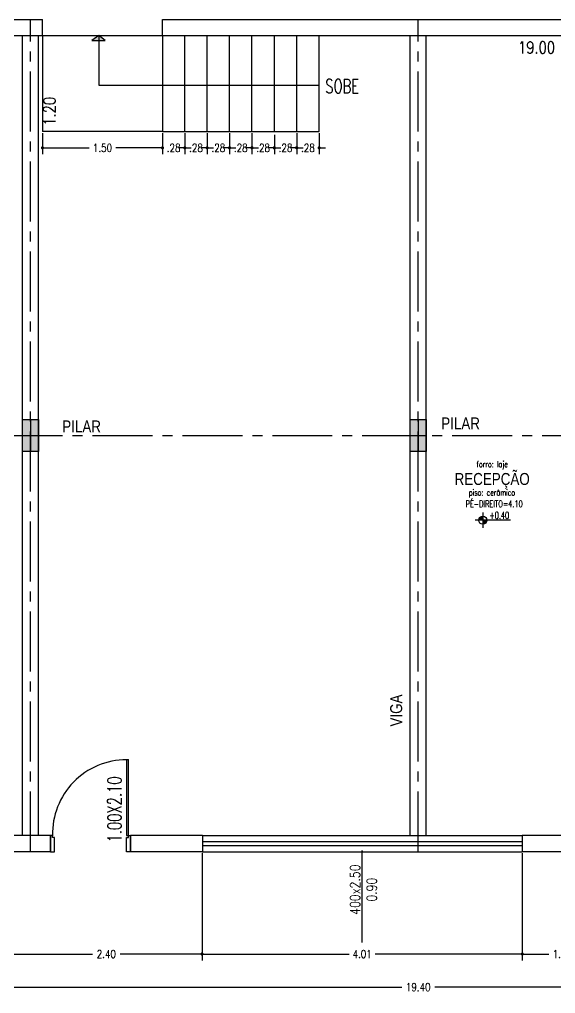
# Model space of a CAD drawing. Extents: x -4780 to 4154, y -1673 to 3208.
# Drawn here: x 640.65 to 647.36, y -476.09 to -463.92 of the extents above; entities that cross this region are included whole.
import ezdxf
from ezdxf.enums import TextEntityAlignment as Align

# ---------------------------------------------------------------- set-up
doc = ezdxf.new("R2010")
doc.units = 0
doc.header["$MEASUREMENT"] = 0
doc.header["$PDMODE"] = 34
doc.linetypes.add('CENTER2', pattern=[1.125, 0.75, -0.125, 0.125, -0.125])
for name, color, linetype in [('COTAS', 5, 'Continuous'), ('PENA01', 1, 'Continuous'), ('PENA02', 2, 'Continuous'), ('PENA025', 8, 'Continuous'), ('pena06', 4, 'Continuous'), ('VERMELHA', 10, 'Continuous')]:
    doc.layers.add(name, color=color, linetype=linetype)
doc.layers.add('TEXTO', color=5, linetype='Continuous', lineweight=9)
doc.styles.add('ARIAL', font='txt', dxfattribs={"height": 0.35277})
doc.styles.add('ROMANS', font='romand.shx', dxfattribs={"width": 0.8})
doc.styles.add('STYLE1', font='romand.shx', dxfattribs={"width": 0.8})
doc.dimstyles.new('CORTE100', dxfattribs={"dimtxt": 0.1, "dimasz": 0.04, "dimexe": 0.08, "dimexo": 0.02, "dimgap": 0.05, "dimtad": 0, "dimzin": 4, "dimdsep": 46, "dimtxsty": 'ROMANS', "dimblk1": 'DOT', "dimblk2": 'DOT', "dimsah": 1, "dimcen": 0.09, "dimclrd": 30, "dimclre": 30, "dimclrt": 5, "dimadec": 0, "dimazin": 0, "dimtfac": 1, "dimtofl": 0, "dimtmove": 2, "dimatfit": 3, "dimldrblk": 'DOT', "dimfxl": 1, "dimtolj": 1, "dimtzin": 0, "dimarcsym": 0})
doc.dimstyles.new('INTERNA', dxfattribs={"dimscale": 0, "dimtxt": 0.15, "dimasz": 0.1, "dimexe": 0.1, "dimexo": 0.16, "dimgap": 0.09, "dimtad": 1, "dimzin": 4, "dimdsep": 46, "dimtxsty": 'ROMANS', "dimblk1": 'OBLIQUE', "dimblk2": 'OBLIQUE', "dimsah": 1, "dimcen": 0.09, "dimse1": 1, "dimse2": 1, "dimsd1": 1, "dimsd2": 1, "dimclrd": 4, "dimclre": 4, "dimadec": 0, "dimazin": 0, "dimtfac": 0.666667, "dimtofl": 0, "dimtmove": 2, "dimatfit": 3, "dimldrblk": 'OBLIQUE', "dimfxl": 1, "dimtolj": 1, "dimtzin": 0, "dimarcsym": 0})

# ---------------------------------------------------------------- blocks, each defined once
blk = doc.blocks.new('DOT')
at = {"layer": 'PENA01', "color": 0, "linetype": 'ByBlock'}
blk.add_line((-0.5, 0), (-1, 0), dxfattribs=at)
at = {"layer": 'PENA01', "color": 0, "linetype": 'ByBlock', "const_width": 0.5}
blk.add_lwpolyline([(-0.25, 0, 1), (0.25, 0, 1)], format="xyb", close=True, dxfattribs=at)
blk = doc.blocks.new('*D21')
at = {"color": 30, "linetype": 'Continuous', "lineweight": -2, "transparency": 16777216}
for p, q in [((640.539, -474.339), (640.539, -475.678)), ((642.934, -474.339), (642.934, -475.678)), ((640.579, -475.598), (641.563, -475.598)), ((642.894, -475.598), (641.91, -475.598))]:
    blk.add_line(p, q, dxfattribs=at)
at = {"layer": 'DEFPOINTS', "color": 0, "linetype": 'Continuous', "transparency": 16777216}
for p in [(640.539, -474.319), (642.934, -474.319), (642.934, -475.598)]:
    blk.add_point(p, dxfattribs=at)
at = {"color": 30, "linetype": 'Continuous', "lineweight": -2, "transparency": 16777216, "xscale": 0.04, "yscale": 0.04, "zscale": 0.04, "rotation": 180}
blk.add_blockref('DOT', (640.539, -475.598), dxfattribs=at)
at = {"color": 30, "linetype": 'Continuous', "lineweight": -2, "transparency": 16777216, "xscale": 0.04, "yscale": 0.04, "zscale": 0.04}
blk.add_blockref('DOT', (642.934, -475.598), dxfattribs=at)
at = {"color": 5, "linetype": 'Continuous', "transparency": 16777216, "insert": (641.737, -475.598), "char_height": 0.1, "attachment_point": 5, "style": 'ROMANS'}
blk.add_mtext('\\A1;2.40', dxfattribs=at)
blk = doc.blocks.new('*D22')
at = {"color": 30, "linetype": 'Continuous', "lineweight": -2, "transparency": 16777216}
for p, q in [((642.934, -474.359), (642.934, -475.678)), ((646.941, -474.339), (646.941, -475.678)), ((642.974, -475.598), (644.775, -475.598)), ((646.901, -475.598), (645.1, -475.598))]:
    blk.add_line(p, q, dxfattribs=at)
at = {"layer": 'DEFPOINTS', "color": 0, "linetype": 'Continuous', "transparency": 16777216}
for p in [(642.934, -474.339), (646.941, -474.319), (646.941, -475.598)]:
    blk.add_point(p, dxfattribs=at)
at = {"color": 30, "linetype": 'Continuous', "lineweight": -2, "transparency": 16777216, "xscale": 0.04, "yscale": 0.04, "zscale": 0.04, "rotation": 180}
blk.add_blockref('DOT', (642.934, -475.598), dxfattribs=at)
at = {"color": 30, "linetype": 'Continuous', "lineweight": -2, "transparency": 16777216, "xscale": 0.04, "yscale": 0.04, "zscale": 0.04}
blk.add_blockref('DOT', (646.941, -475.598), dxfattribs=at)
at = {"color": 5, "linetype": 'Continuous', "transparency": 16777216, "insert": (644.938, -475.598), "char_height": 0.1, "attachment_point": 5, "style": 'ROMANS'}
blk.add_mtext('\\A1;4.01', dxfattribs=at)
blk = doc.blocks.new('*D23')
at = {"color": 30, "linetype": 'Continuous', "lineweight": -2, "transparency": 16777216}
for p, q in [((646.941, -474.339), (646.941, -475.678)), ((647.941, -474.339), (647.941, -475.678)), ((646.981, -475.598), (647.273, -475.598)), ((647.901, -475.598), (647.609, -475.598))]:
    blk.add_line(p, q, dxfattribs=at)
at = {"layer": 'DEFPOINTS', "color": 0, "linetype": 'Continuous', "transparency": 16777216}
for p in [(646.941, -474.319), (647.941, -474.319), (647.941, -475.598)]:
    blk.add_point(p, dxfattribs=at)
at = {"color": 30, "linetype": 'Continuous', "lineweight": -2, "transparency": 16777216, "xscale": 0.04, "yscale": 0.04, "zscale": 0.04, "rotation": 180}
blk.add_blockref('DOT', (646.941, -475.598), dxfattribs=at)
at = {"color": 30, "linetype": 'Continuous', "lineweight": -2, "transparency": 16777216, "xscale": 0.04, "yscale": 0.04, "zscale": 0.04}
blk.add_blockref('DOT', (647.941, -475.598), dxfattribs=at)
at = {"color": 5, "linetype": 'Continuous', "transparency": 16777216, "insert": (647.441, -475.598), "char_height": 0.1, "attachment_point": 5, "style": 'ROMANS'}
blk.add_mtext('\\A1;1.00', dxfattribs=at)
blk = doc.blocks.new('*D44')
at = {"color": 30, "linetype": 'Continuous', "lineweight": -2, "transparency": 16777216}
for p, q in [((635.939, -475.618), (635.939, -476.092)), ((655.339, -475.618), (655.339, -476.092)), ((635.979, -476.012), (645.433, -476.012)), ((655.299, -476.012), (645.845, -476.012))]:
    blk.add_line(p, q, dxfattribs=at)
at = {"layer": 'DEFPOINTS', "color": 0, "linetype": 'Continuous', "transparency": 16777216}
for p in [(635.939, -475.598), (655.339, -475.598), (655.339, -476.012)]:
    blk.add_point(p, dxfattribs=at)
at = {"color": 30, "linetype": 'Continuous', "lineweight": -2, "transparency": 16777216, "xscale": 0.04, "yscale": 0.04, "zscale": 0.04, "rotation": 180}
blk.add_blockref('DOT', (635.939, -476.012), dxfattribs=at)
at = {"color": 30, "linetype": 'Continuous', "lineweight": -2, "transparency": 16777216, "xscale": 0.04, "yscale": 0.04, "zscale": 0.04}
blk.add_blockref('DOT', (655.339, -476.012), dxfattribs=at)
at = {"color": 5, "linetype": 'Continuous', "transparency": 16777216, "insert": (645.639, -476.012), "char_height": 0.1, "attachment_point": 5, "style": 'ROMANS'}
blk.add_mtext('\\A1;19.40', dxfattribs=at)
blk = doc.blocks.new('*D66')
at = {"layer": 'DEFPOINTS', "color": 0, "linetype": 'Continuous', "transparency": 16777216}
for p in [(652.339, -473.969), (636.139, -474.119), (652.339, -474.119)]:
    blk.add_point(p, dxfattribs=at)
at = {"layer": 'COTAS', "color": 0, "linetype": 'Continuous', "transparency": 16777216, "insert": (651.999, -473.969), "char_height": 0.15, "attachment_point": 5, "style": 'ROMANS'}
blk.add_mtext('\\A1;16.20', dxfattribs=at)
blk = doc.blocks.new('_OBLIQUE')
at = {"color": 0, "linetype": 'ByBlock'}
blk.add_line((-0.5, -0.5), (0.5, 0.5), dxfattribs=at)
blk = doc.blocks.new('*D77')
at = {"layer": 'DEFPOINTS', "color": 0, "linetype": 'Continuous', "transparency": 16777216}
for p in [(636.139, -464.119), (655.139, -464.119), (655.139, -464.269)]:
    blk.add_point(p, dxfattribs=at)
at = {"layer": 'COTAS', "color": 0, "linetype": 'Continuous', "transparency": 16777216, "insert": (647.119, -464.269), "char_height": 0.15, "attachment_point": 5, "style": 'ROMANS'}
blk.add_mtext('\\A1;19.00', dxfattribs=at)
blk = doc.blocks.new('*D174')
at = {"layer": 'DEFPOINTS', "color": 0, "linetype": 'Continuous', "transparency": 16777216}
for p in [(640.939, -464.119), (640.939, -465.319), (641.088, -465.319)]:
    blk.add_point(p, dxfattribs=at)
at = {"layer": 'COTAS', "color": 0, "linetype": 'Continuous', "transparency": 16777216, "insert": (641.027, -465.066), "char_height": 0.15, "attachment_point": 5, "rotation": 90, "style": 'ROMANS'}
blk.add_mtext('\\A1;1.20', dxfattribs=at)
blk = doc.blocks.new('*D175')
at = {"layer": 'COTAS', "color": 30, "linetype": 'Continuous', "lineweight": -2, "transparency": 16777216}
for p, q in [((640.939, -465.339), (640.939, -465.603)), ((642.439, -465.339), (642.439, -465.603)), ((640.979, -465.523), (641.521, -465.523)), ((642.399, -465.523), (641.857, -465.523))]:
    blk.add_line(p, q, dxfattribs=at)
at = {"layer": 'DEFPOINTS', "color": 0, "linetype": 'Continuous', "transparency": 16777216}
for p in [(640.939, -465.319), (642.439, -465.319), (642.439, -465.523)]:
    blk.add_point(p, dxfattribs=at)
at = {"layer": 'COTAS', "color": 30, "linetype": 'Continuous', "lineweight": -2, "transparency": 16777216, "xscale": 0.04, "yscale": 0.04, "zscale": 0.04, "rotation": 180}
blk.add_blockref('DOT', (640.939, -465.523), dxfattribs=at)
at = {"layer": 'COTAS', "color": 30, "linetype": 'Continuous', "lineweight": -2, "transparency": 16777216, "xscale": 0.04, "yscale": 0.04, "zscale": 0.04}
blk.add_blockref('DOT', (642.439, -465.523), dxfattribs=at)
at = {"layer": 'COTAS', "color": 5, "linetype": 'Continuous', "transparency": 16777216, "insert": (641.689, -465.523), "char_height": 0.1, "attachment_point": 5, "style": 'ROMANS'}
blk.add_mtext('\\A1;1.50', dxfattribs=at)
blk = doc.blocks.new('*D176')
at = {"layer": 'COTAS', "color": 30, "linetype": 'Continuous', "lineweight": -2, "transparency": 16777216}
for p, q in [((642.439, -465.339), (642.439, -465.603)), ((642.719, -465.339), (642.719, -465.603)), ((642.399, -465.523), (642.359, -465.523)), ((642.759, -465.523), (642.799, -465.523))]:
    blk.add_line(p, q, dxfattribs=at)
at = {"layer": 'DEFPOINTS', "color": 0, "linetype": 'Continuous', "transparency": 16777216}
for p in [(642.439, -465.319), (642.719, -465.319), (642.719, -465.523)]:
    blk.add_point(p, dxfattribs=at)
at = {"layer": 'COTAS', "color": 30, "linetype": 'Continuous', "lineweight": -2, "transparency": 16777216, "xscale": 0.04, "yscale": 0.04, "zscale": 0.04}
blk.add_blockref('DOT', (642.439, -465.523), dxfattribs=at)
at = {"layer": 'COTAS', "color": 30, "linetype": 'Continuous', "lineweight": -2, "transparency": 16777216, "xscale": 0.04, "yscale": 0.04, "zscale": 0.04, "rotation": 180}
blk.add_blockref('DOT', (642.719, -465.523), dxfattribs=at)
at = {"layer": 'COTAS', "color": 5, "linetype": 'Continuous', "transparency": 16777216, "insert": (642.579, -465.523), "char_height": 0.1, "attachment_point": 5, "style": 'ROMANS'}
blk.add_mtext('\\A1;.28', dxfattribs=at)
blk = doc.blocks.new('*D177')
at = {"layer": 'COTAS', "color": 30, "linetype": 'Continuous', "lineweight": -2, "transparency": 16777216}
for p, q in [((642.719, -465.339), (642.719, -465.603)), ((642.999, -465.339), (642.999, -465.603)), ((642.679, -465.523), (642.639, -465.523)), ((643.039, -465.523), (643.079, -465.523))]:
    blk.add_line(p, q, dxfattribs=at)
at = {"layer": 'DEFPOINTS', "color": 0, "linetype": 'Continuous', "transparency": 16777216}
for p in [(642.719, -465.319), (642.999, -465.319), (642.999, -465.523)]:
    blk.add_point(p, dxfattribs=at)
at = {"layer": 'COTAS', "color": 30, "linetype": 'Continuous', "lineweight": -2, "transparency": 16777216, "xscale": 0.04, "yscale": 0.04, "zscale": 0.04}
blk.add_blockref('DOT', (642.719, -465.523), dxfattribs=at)
at = {"layer": 'COTAS', "color": 30, "linetype": 'Continuous', "lineweight": -2, "transparency": 16777216, "xscale": 0.04, "yscale": 0.04, "zscale": 0.04, "rotation": 180}
blk.add_blockref('DOT', (642.999, -465.523), dxfattribs=at)
at = {"layer": 'COTAS', "color": 5, "linetype": 'Continuous', "transparency": 16777216, "insert": (642.859, -465.523), "char_height": 0.1, "attachment_point": 5, "style": 'ROMANS'}
blk.add_mtext('\\A1;.28', dxfattribs=at)
blk = doc.blocks.new('*D178')
at = {"layer": 'COTAS', "color": 30, "linetype": 'Continuous', "lineweight": -2, "transparency": 16777216}
for p, q in [((642.999, -465.339), (642.999, -465.603)), ((643.279, -465.339), (643.279, -465.603)), ((642.959, -465.523), (642.919, -465.523)), ((643.319, -465.523), (643.359, -465.523))]:
    blk.add_line(p, q, dxfattribs=at)
at = {"layer": 'DEFPOINTS', "color": 0, "linetype": 'Continuous', "transparency": 16777216}
for p in [(642.999, -465.319), (643.279, -465.319), (643.279, -465.523)]:
    blk.add_point(p, dxfattribs=at)
at = {"layer": 'COTAS', "color": 30, "linetype": 'Continuous', "lineweight": -2, "transparency": 16777216, "xscale": 0.04, "yscale": 0.04, "zscale": 0.04}
blk.add_blockref('DOT', (642.999, -465.523), dxfattribs=at)
at = {"layer": 'COTAS', "color": 30, "linetype": 'Continuous', "lineweight": -2, "transparency": 16777216, "xscale": 0.04, "yscale": 0.04, "zscale": 0.04, "rotation": 180}
blk.add_blockref('DOT', (643.279, -465.523), dxfattribs=at)
at = {"layer": 'COTAS', "color": 5, "linetype": 'Continuous', "transparency": 16777216, "insert": (643.139, -465.523), "char_height": 0.1, "attachment_point": 5, "style": 'ROMANS'}
blk.add_mtext('\\A1;.28', dxfattribs=at)
blk = doc.blocks.new('*D179')
at = {"layer": 'COTAS', "color": 30, "linetype": 'Continuous', "lineweight": -2, "transparency": 16777216}
for p, q in [((643.279, -465.339), (643.279, -465.603)), ((643.559, -465.339), (643.559, -465.603)), ((643.239, -465.523), (643.199, -465.523)), ((643.599, -465.523), (643.639, -465.523))]:
    blk.add_line(p, q, dxfattribs=at)
at = {"layer": 'DEFPOINTS', "color": 0, "linetype": 'Continuous', "transparency": 16777216}
for p in [(643.279, -465.319), (643.559, -465.319), (643.559, -465.523)]:
    blk.add_point(p, dxfattribs=at)
at = {"layer": 'COTAS', "color": 30, "linetype": 'Continuous', "lineweight": -2, "transparency": 16777216, "xscale": 0.04, "yscale": 0.04, "zscale": 0.04}
blk.add_blockref('DOT', (643.279, -465.523), dxfattribs=at)
at = {"layer": 'COTAS', "color": 30, "linetype": 'Continuous', "lineweight": -2, "transparency": 16777216, "xscale": 0.04, "yscale": 0.04, "zscale": 0.04, "rotation": 180}
blk.add_blockref('DOT', (643.559, -465.523), dxfattribs=at)
at = {"layer": 'COTAS', "color": 5, "linetype": 'Continuous', "transparency": 16777216, "insert": (643.419, -465.523), "char_height": 0.1, "attachment_point": 5, "style": 'ROMANS'}
blk.add_mtext('\\A1;.28', dxfattribs=at)
blk = doc.blocks.new('*D180')
at = {"layer": 'COTAS', "color": 30, "linetype": 'Continuous', "lineweight": -2, "transparency": 16777216}
for p, q in [((643.559, -465.339), (643.559, -465.603)), ((643.839, -465.359), (643.839, -465.603)), ((643.519, -465.523), (643.479, -465.523)), ((643.879, -465.523), (643.919, -465.523))]:
    blk.add_line(p, q, dxfattribs=at)
at = {"layer": 'DEFPOINTS', "color": 0, "linetype": 'Continuous', "transparency": 16777216}
for p in [(643.559, -465.319), (643.839, -465.339), (643.839, -465.523)]:
    blk.add_point(p, dxfattribs=at)
at = {"layer": 'COTAS', "color": 30, "linetype": 'Continuous', "lineweight": -2, "transparency": 16777216, "xscale": 0.04, "yscale": 0.04, "zscale": 0.04}
blk.add_blockref('DOT', (643.559, -465.523), dxfattribs=at)
at = {"layer": 'COTAS', "color": 30, "linetype": 'Continuous', "lineweight": -2, "transparency": 16777216, "xscale": 0.04, "yscale": 0.04, "zscale": 0.04, "rotation": 180}
blk.add_blockref('DOT', (643.839, -465.523), dxfattribs=at)
at = {"layer": 'COTAS', "color": 5, "linetype": 'Continuous', "transparency": 16777216, "insert": (643.699, -465.523), "char_height": 0.1, "attachment_point": 5, "style": 'ROMANS'}
blk.add_mtext('\\A1;.28', dxfattribs=at)
blk = doc.blocks.new('*D181')
at = {"layer": 'COTAS', "color": 30, "linetype": 'Continuous', "lineweight": -2, "transparency": 16777216}
for p, q in [((644.119, -465.339), (644.119, -465.603)), ((643.839, -465.359), (643.839, -465.603)), ((643.799, -465.523), (643.759, -465.523)), ((644.159, -465.523), (644.199, -465.523))]:
    blk.add_line(p, q, dxfattribs=at)
at = {"layer": 'DEFPOINTS', "color": 0, "linetype": 'Continuous', "transparency": 16777216}
for p in [(643.839, -465.339), (644.119, -465.319), (644.119, -465.523)]:
    blk.add_point(p, dxfattribs=at)
at = {"layer": 'COTAS', "color": 30, "linetype": 'Continuous', "lineweight": -2, "transparency": 16777216, "xscale": 0.04, "yscale": 0.04, "zscale": 0.04}
blk.add_blockref('DOT', (643.839, -465.523), dxfattribs=at)
at = {"layer": 'COTAS', "color": 30, "linetype": 'Continuous', "lineweight": -2, "transparency": 16777216, "xscale": 0.04, "yscale": 0.04, "zscale": 0.04, "rotation": 180}
blk.add_blockref('DOT', (644.119, -465.523), dxfattribs=at)
at = {"layer": 'COTAS', "color": 5, "linetype": 'Continuous', "transparency": 16777216, "insert": (643.979, -465.523), "char_height": 0.1, "attachment_point": 5, "style": 'ROMANS'}
blk.add_mtext('\\A1;.28', dxfattribs=at)
blk = doc.blocks.new('*D182')
at = {"layer": 'COTAS', "color": 30, "linetype": 'Continuous', "lineweight": -2, "transparency": 16777216}
for p, q in [((644.119, -465.339), (644.119, -465.603)), ((644.399, -465.339), (644.399, -465.603)), ((644.079, -465.523), (644.039, -465.523)), ((644.439, -465.523), (644.479, -465.523))]:
    blk.add_line(p, q, dxfattribs=at)
at = {"layer": 'DEFPOINTS', "color": 0, "linetype": 'Continuous', "transparency": 16777216}
for p in [(644.119, -465.319), (644.399, -465.319), (644.399, -465.523)]:
    blk.add_point(p, dxfattribs=at)
at = {"layer": 'COTAS', "color": 30, "linetype": 'Continuous', "lineweight": -2, "transparency": 16777216, "xscale": 0.04, "yscale": 0.04, "zscale": 0.04}
blk.add_blockref('DOT', (644.119, -465.523), dxfattribs=at)
at = {"layer": 'COTAS', "color": 30, "linetype": 'Continuous', "lineweight": -2, "transparency": 16777216, "xscale": 0.04, "yscale": 0.04, "zscale": 0.04, "rotation": 180}
blk.add_blockref('DOT', (644.399, -465.523), dxfattribs=at)
at = {"layer": 'COTAS', "color": 5, "linetype": 'Continuous', "transparency": 16777216, "insert": (644.259, -465.523), "char_height": 0.1, "attachment_point": 5, "style": 'ROMANS'}
blk.add_mtext('\\A1;.28', dxfattribs=at)

msp = doc.modelspace()

# ---------------------------------------------------------------- hatches: boundary and pattern name
at = {"layer": 'COTAS', "linetype": 'Continuous'}
h = msp.add_hatch(color=256, dxfattribs=at)
h.paths.add_polyline_path([(641.557, -464.181), (641.643, -464.181), (641.643, -464.119)])
h.paths.add_polyline_path([(641.643, -464.119), (641.643, -464.181), (641.721, -464.181)])
h = msp.add_hatch(color=256, dxfattribs=at)
h.paths.add_polyline_path([(640.789, -468.919), (640.689, -468.919), (640.689, -469.119), (640.789, -469.119)])
h.paths.add_polyline_path([(640.889, -468.919), (640.789, -468.919), (640.789, -469.119), (640.889, -469.119)])
h.paths.add_polyline_path([(640.889, -469.119), (640.789, -469.119), (640.789, -469.319), (640.889, -469.319)])
h.paths.add_polyline_path([(640.789, -469.119), (640.689, -469.119), (640.689, -469.319), (640.789, -469.319)])
h = msp.add_hatch(color=256, dxfattribs=at)
h.paths.add_polyline_path([(645.639, -468.919), (645.539, -468.919), (645.539, -469.119), (645.639, -469.119)])
h.paths.add_polyline_path([(645.739, -468.919), (645.639, -468.919), (645.639, -469.119), (645.739, -469.119)])
h.paths.add_polyline_path([(645.739, -469.119), (645.639, -469.119), (645.639, -469.319), (645.739, -469.319)])
h.paths.add_polyline_path([(645.639, -469.119), (645.539, -469.119), (645.539, -469.319), (645.639, -469.319)])
at = {"layer": 'PENA01'}
h = msp.add_hatch(color=256, dxfattribs=at)
h.paths.add_polyline_path([(646.396, -470.177), (646.446, -470.177), (646.447, -470.175), (646.447, -470.126, 0.414214)])
h.paths.add_polyline_path([(646.447, -470.177), (646.447, -470.228, 0.414214), (646.499, -470.177)])
at = {"layer": 'VERMELHA'}
msp.add_hatch(color=256, dxfattribs=at).paths.add_polyline_path([(644.949, -474.315, 1), (644.927, -474.315, 1)])
msp.add_hatch(color=256, dxfattribs=at).paths.add_polyline_path([(644.949, -474.315, 1), (644.927, -474.315, 1)])

# ---------------------------------------------------------------- linework, layer by layer
at = {"layer": 'COTAS', "linetype": 'Continuous'}
for p, q in [((640.939, -464.119), (642.439, -464.119)), ((640.939, -464.119), (640.939, -465.319)), ((641.643, -464.119), (641.643, -464.738)), ((642.439, -464.119), (642.439, -465.319)), ((642.719, -465.319), (642.719, -464.119)), ((642.999, -465.319), (642.999, -464.119)), ((643.279, -465.319), (643.279, -464.119)), ((643.559, -465.319), (643.559, -464.119)), ((643.839, -465.319), (643.839, -464.119)), ((644.119, -465.319), (644.119, -464.119)), ((644.399, -465.319), (644.399, -464.119)), ((641.643, -464.738), (644.399, -464.738)), ((642.439, -465.319), (640.939, -465.319)), ((642.439, -465.319), (644.399, -465.319)), ((640.689, -468.919), (640.889, -468.919)), ((640.689, -469.319), (640.689, -468.919)), ((640.789, -468.919), (640.789, -469.319)), ((640.889, -468.919), (640.889, -469.319)), ((645.539, -468.919), (645.739, -468.919)), ((645.539, -469.319), (645.539, -468.919)), ((645.639, -468.919), (645.639, -469.319)), ((645.739, -468.919), (645.739, -469.319)), ((640.689, -469.119), (640.889, -469.119)), ((645.539, -469.119), (645.739, -469.119)), ((640.889, -469.319), (640.689, -469.319)), ((645.739, -469.319), (645.539, -469.319))]:
    msp.add_line(p, q, dxfattribs=at)
at = {"layer": 'PENA01'}
for p, q in [((646.447, -470.08), (646.447, -470.274)), ((646.794, -470.177), (646.351, -470.177)), ((646.446, -470.177), (646.447, -470.175)), ((642.934, -474.119), (646.941, -474.119)), ((642.934, -474.319), (646.941, -474.319)), ((644.938, -475.454), (644.938, -474.304))]:
    msp.add_line(p, q, dxfattribs=at)
msp.add_circle((646.447, -470.177), 0.0511, dxfattribs=at)
at = {"layer": 'PENA02', "linetype": 'CENTER2'}
for p, q in [((640.789, -474.319), (640.789, -463.919)), ((645.639, -474.319), (645.639, -463.919)), ((635.939, -469.119), (655.339, -469.119))]:
    msp.add_line(p, q, dxfattribs=at)
at = {"layer": 'PENA02'}
for p, q in [((640.689, -474.119), (640.689, -464.119)), ((640.889, -474.119), (640.889, -464.119)), ((641.643, -464.119), (641.557, -464.181)), ((641.721, -464.181), (641.643, -464.119)), ((645.539, -474.119), (645.539, -464.119)), ((645.739, -474.119), (645.739, -464.119)), ((641.557, -464.181), (641.721, -464.181)), ((641.989, -473.169), (641.989, -474.119)), ((641.989, -473.169), (642.014, -473.169)), ((642.014, -474.119), (642.014, -473.169)), ((641.039, -474.319), (641.039, -474.119)), ((641.064, -474.119), (641.039, -474.119)), ((641.039, -474.119), (641.039, -474.319)), ((641.064, -474.144), (641.064, -474.119)), ((641.989, -474.119), (642.014, -474.119)), ((642.014, -474.144), (642.014, -474.119)), ((642.014, -474.119), (642.039, -474.119)), ((642.039, -474.319), (642.039, -474.119)), ((642.039, -474.119), (642.039, -474.319)), ((641.089, -474.144), (641.064, -474.144)), ((641.089, -474.319), (641.089, -474.144)), ((641.989, -474.319), (641.989, -474.144)), ((641.989, -474.144), (642.014, -474.144)), ((642.934, -474.192), (646.941, -474.192)), ((641.039, -474.319), (641.089, -474.319)), ((642.039, -474.319), (641.989, -474.319)), ((642.934, -474.242), (646.941, -474.242))]:
    msp.add_line(p, q, dxfattribs=at)
msp.add_arc((641.989, -474.095), 0.925, 90, 181.5278, dxfattribs=at)
at = {"layer": 'pena06'}
for p, q in [((635.939, -463.919), (640.939, -463.919)), ((640.939, -464.119), (640.939, -463.919)), ((642.439, -464.119), (642.439, -463.919)), ((642.439, -463.919), (645.156, -463.919)), ((645.156, -463.919), (646.139, -463.919)), ((646.139, -463.919), (652.189, -463.919)), ((636.139, -464.119), (640.939, -464.119)), ((642.439, -464.119), (645.156, -464.119)), ((645.156, -464.119), (646.139, -464.119)), ((646.139, -464.119), (655.339, -464.119)), ((641.039, -474.119), (640.539, -474.119)), ((642.941, -474.119), (642.039, -474.119)), ((642.941, -474.119), (642.941, -474.319)), ((647.941, -474.119), (646.941, -474.119)), ((646.941, -474.119), (646.941, -474.319)), ((641.039, -474.319), (640.539, -474.319)), ((642.941, -474.319), (642.039, -474.319)), ((647.941, -474.319), (646.941, -474.319))]:
    msp.add_line(p, q, dxfattribs=at)

# ---------------------------------------------------------------- texts
at = {"layer": 'COTAS', "insert": (644.953, -474.794), "char_height": 0.125, "width": 1.7353, "attachment_point": 5, "rotation": 90, "style": 'ROMANS'}
msp.add_mtext('400x2.50\\P0.90', dxfattribs=at)
at = {"layer": 'PENA025', "style": 'ARIAL', "width": 0.8}
for s, p in [('PILAR', (641.428, -469.005)), ('PILAR', (646.169, -468.967)), ('RECEPÇÃO', (646.564, -469.664))]:
    msp.add_text(s, height=0.15, dxfattribs=at).set_placement(p, align=Align.MIDDLE)
msp.add_text('VIGA', height=0.15, rotation=90, dxfattribs=at).set_placement((645.363, -472.555), align=Align.MIDDLE)
at = {"layer": 'TEXTO', "style": 'STYLE1', "width": 0.7}
for s, height, p in [('SOBE', 0.172, (644.688, -464.753)), ('PÉ-DIREITO=4.10', 0.086, (646.588, -469.958))]:
    msp.add_text(s, height=height, dxfattribs=at).set_placement(p, align=Align.MIDDLE)
for s, height, p in [('forro: laje', 0.075, (646.368, -469.515)), ('piso: cerâmico', 0.075, (646.272, -469.869)), ('+0.40', 0.086, (646.529, -470.159))]:
    msp.add_text(s, height=height, dxfattribs=at).set_placement(p)
msp.add_text('1.00X2.10', height=0.172, rotation=90, dxfattribs=at).set_placement((641.839, -473.791), align=Align.MIDDLE)

# ---------------------------------------------------------------- dimensions: what is measured, and where the dimension line sits
at = {"linetype": 'Continuous'}
for base, p1, p2, picture, middle in [((642.9341, -475.5978), (640.539, -474.3192), (642.9341, -474.3192), '*D21', (641.7365, -475.5978)), ((646.941, -475.598), (642.934, -474.339), (646.941, -474.319), '*D22', (644.938, -475.598)), ((647.941, -475.598), (646.941, -474.319), (647.941, -474.319), '*D23', (647.441, -475.598)), ((655.339, -476.012), (635.939, -475.598), (655.339, -475.598), '*D44', (645.639, -476.012))]:
    dim = msp.add_linear_dim(base=base, p1=p1, p2=p2, dimstyle='CORTE100', dxfattribs=at)
    dim.commit()
    dim.dimension.update_dxf_attribs({"geometry": picture, "text_midpoint": middle})
at = {"layer": 'COTAS', "linetype": 'Continuous'}
for base, p1, p2, picture, middle in [((655.139, -464.269), (636.139, -464.119), (655.139, -464.119), '*D77', (647.119, -464.269)), ((652.339, -473.969), (636.139, -474.119), (652.339, -474.119), '*D66', (651.999, -473.969))]:
    dim = msp.add_linear_dim(base=base, p1=p1, p2=p2, dimstyle='INTERNA', override={"dimscale": 1}, dxfattribs=at)
    dim.commit()
    dim.dimension.update_dxf_attribs({"geometry": picture, "text_midpoint": middle, "dimtype": 160})
dim = msp.add_linear_dim(base=(641.088, -465.319), p1=(640.939, -464.119), p2=(640.939, -465.319), angle=90, dimstyle='INTERNA', override={"dimscale": 1}, dxfattribs=at)
dim.commit()
dim.dimension.update_dxf_attribs({"geometry": '*D174', "text_midpoint": (641.027, -465.066), "dimtype": 160})
for base, p1, p2, picture, middle in [((642.439, -465.523), (640.939, -465.319), (642.439, -465.319), '*D175', (641.689, -465.523)), ((642.719, -465.523), (642.439, -465.319), (642.719, -465.319), '*D176', (642.579, -465.523)), ((642.999, -465.523), (642.719, -465.319), (642.999, -465.319), '*D177', (642.859, -465.523)), ((643.279, -465.523), (642.999, -465.319), (643.279, -465.319), '*D178', (643.139, -465.523)), ((643.559, -465.523), (643.279, -465.319), (643.559, -465.319), '*D179', (643.419, -465.523)), ((643.839, -465.523), (643.559, -465.319), (643.839, -465.339), '*D180', (643.699, -465.523)), ((644.119, -465.523), (643.839, -465.339), (644.119, -465.319), '*D181', (643.979, -465.523)), ((644.399, -465.523), (644.119, -465.319), (644.399, -465.319), '*D182', (644.259, -465.523))]:
    dim = msp.add_linear_dim(base=base, p1=p1, p2=p2, dimstyle='CORTE100', dxfattribs=at)
    dim.commit()
    dim.dimension.update_dxf_attribs({"geometry": picture, "text_midpoint": middle})

doc.saveas('drawing.dxf')
